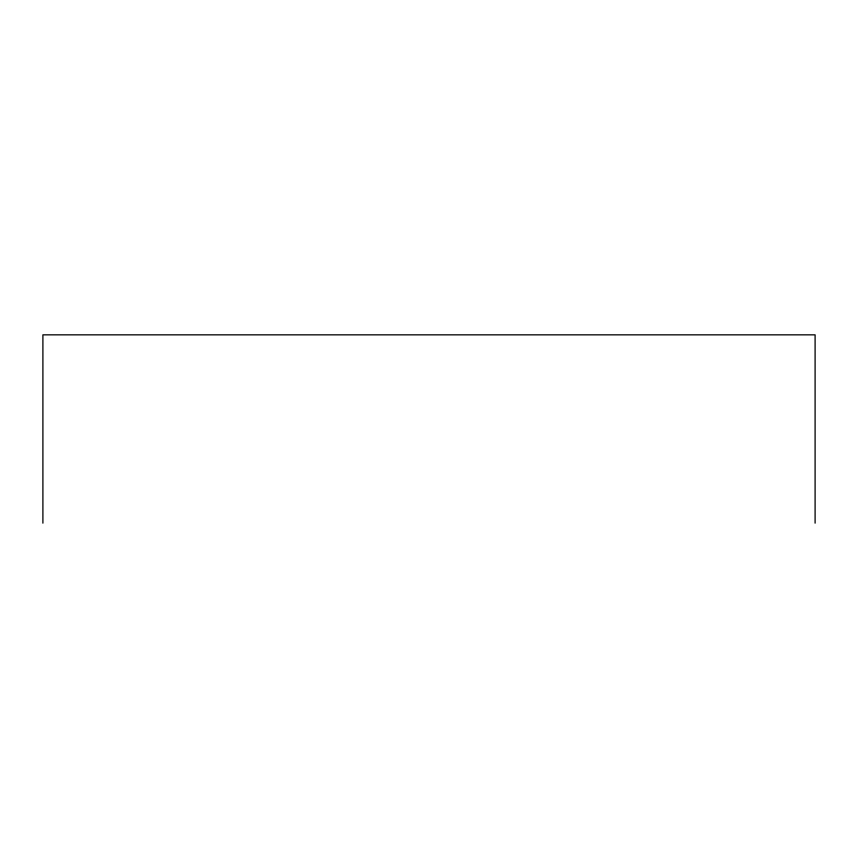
<?xml version="1.0" encoding="UTF-8"?>
<svg xmlns="http://www.w3.org/2000/svg" width="858" height="858" viewBox="0 0 858 858"><rect width="100%" height="100%" fill="white"/><g stroke="black" fill="none" stroke-linecap="round" stroke-linejoin="round"><path stroke-width="1.29" d="M815.1 523.155L815.1 334.845L42.9 334.845L42.9 523.155"/></g></svg>
